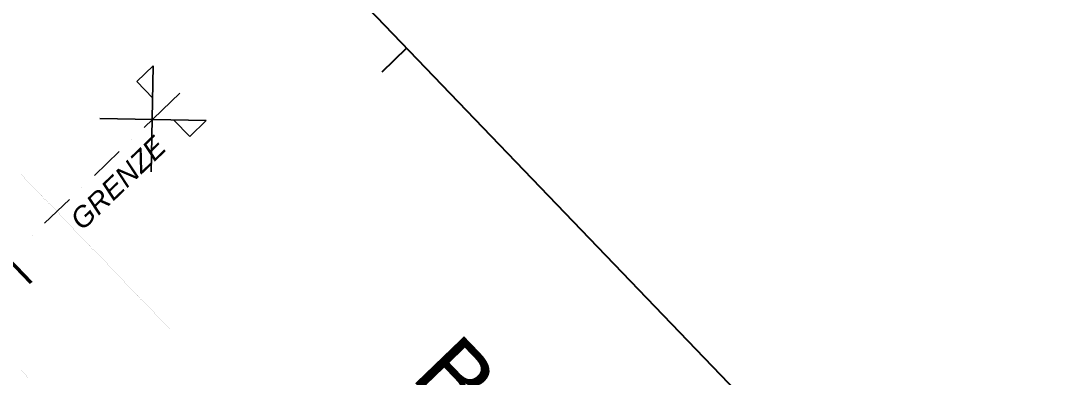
# Model space of a CAD drawing. Header units: metres. Extents: x 2687650.8 to 2687727.1, y 1234407.3 to 1234484.3.
# Drawn here: x 2687709.15 to 2687716.72, y 1234451.56 to 1234454.18 of the extents above; entities that cross this region are included whole.
import ezdxf

# ---------------------------------------------------------------- set-up
doc = ezdxf.new("R2010")
doc.units = ezdxf.units.M
doc.layers.add('PDF__Parzellengrenze', color=7, linetype='Continuous', true_color=0x7f7f7f)
doc.layers.add('PDF_E_Schnitte_1_50', color=7, linetype='Continuous', true_color=0x7f7f7f)
for name, color, linetype in [('PDF_A__RAND', 7, 'Continuous'), ('PDF_Ebene 2', 7, 'Continuous'), ('PDF_Text', 7, 'Continuous')]:
    doc.layers.add(name, color=color, linetype=linetype)
doc.styles.add('PDF Arial', font='arial.ttf')
doc.styles.add('PDF Arial Italic', font='')
doc.styles.get('PDF Arial Italic').set_extended_font_data('Arial', italic=True)

# ---------------------------------------------------------------- blocks, each defined once
blk = doc.blocks.new('A$C1c84ec86')
at = {"layer": 'PDF__Parzellengrenze', "lineweight": 18}
for points in [[(4097.09, 4295), (4080.16, 4295), (4080.16, 4311.73), (4135.4, 4256.48), (4080.16, 4311.73), (4080.16, 4295)], [(4136.25, 4311.73), (4081.01, 4256.48)], [(4119.53, 4295), (4136.25, 4295)]]:
    blk.add_lwpolyline(points, close=True, dxfattribs=at)
for points in [[(4108.31, 4275.32), (4108.31, 4311.73)], [(4136.25, 4311.73), (4136.25, 4295)], [(4108.31, 4262.62), (4108.31, 4262.62)], [(4108.31, 4224.52), (4108.31, 4249.92)], [(4108.31, 4211.82), (4108.31, 4211.82)], [(4108.31, 4173.72), (4108.31, 4199.12)], [(4108.31, 4161.02), (4108.31, 4161.02)]]:
    blk.add_lwpolyline(points, dxfattribs=at)
at = {"layer": 'PDF_A__RAND', "lineweight": 25}
for points in [[(6283.01, 4455.03), (6300.16, 4455.03), (0, 4455.03), (0, 0), (6300.16, 0), (6300.16, 4455.03), (6300.16, 4430.05)], [(4200.18, 4430.05), (4200.18, 4455.03)]]:
    blk.add_lwpolyline(points, dxfattribs=at)
at = {"layer": 'PDF_E_Schnitte_1_50', "lineweight": 18}
blk.add_lwpolyline([(4095.19, 4136.25), (4133.08, 4136.25)], dxfattribs=at)
at = {"layer": 'PDF_E_Schnitte_1_50', "color": 7, "lineweight": 50}
blk.add_lwpolyline([(3882.25, 3332.12), (3882.25, 4136.25), (4133.08, 4136.25)], dxfattribs=at)
at = {"layer": 'PDF_Ebene 2', "lineweight": 20}
for points in [[(4070.63, 4186.21), (4070.63, 4186.21)], [(4071.48, 4186.21), (4071.48, 4186.21)], [(4072.54, 4186.21), (4072.54, 4186.21)], [(4073.6, 4186.21), (4073.6, 4186.21)], [(4074.44, 4186.21), (4074.44, 4186.21)], [(4075.5, 4186.21), (4075.5, 4186.21)], [(4076.56, 4186.21), (4076.56, 4186.21)], [(4077.62, 4186.21), (4077.62, 4186.21)], [(4078.47, 4186.21), (4078.47, 4186.21)], [(4079.52, 4186.21), (4079.52, 4186.21)], [(4080.58, 4186.21), (4080.58, 4186.21)], [(4081.64, 4186.21), (4081.64, 4186.21)], [(4082.49, 4186.21), (4082.49, 4186.21)], [(4083.55, 4186.21), (4083.55, 4186.21)], [(4084.6, 4186.21), (4084.6, 4186.21)], [(4085.45, 4186.21), (4085.45, 4186.21)], [(4086.51, 4186.21), (4086.51, 4186.21)], [(4087.57, 4186.21), (4087.57, 4186.21)], [(4088.63, 4186.21), (4088.63, 4186.21)], [(4089.47, 4186.21), (4089.47, 4186.21)], [(4090.53, 4186.21), (4090.53, 4186.21)], [(4091.59, 4186.21), (4091.59, 4186.21)], [(4092.44, 4186.21), (4092.44, 4186.21)], [(4093.49, 4186.21), (4093.49, 4186.21)], [(4094.55, 4186.21), (4094.55, 4186.21)], [(4095.61, 4186.21), (4095.61, 4186.21)], [(4096.46, 4186.21), (4096.46, 4186.21)], [(4097.52, 4186.21), (4097.52, 4186.21)], [(4098.57, 4186.21), (4098.57, 4186.21)], [(4099.63, 4186.21), (4099.63, 4186.21)], [(4100.48, 4186.21), (4100.48, 4186.21)], [(4101.54, 4186.21), (4101.54, 4186.21)], [(4102.6, 4186.21), (4102.6, 4186.21)], [(4103.44, 4186.21), (4103.44, 4186.21)], [(4104.5, 4186.21), (4104.5, 4186.21)], [(4105.56, 4186.21), (4105.56, 4186.21)], [(4106.62, 4186.21), (4106.62, 4186.21)], [(4107.46, 4186.21), (4107.46, 4186.21)], [(4108.52, 4186.21), (4108.52, 4186.21)], [(4109.58, 4186.21), (4109.58, 4186.21)], [(4110.64, 4186.21), (4110.64, 4186.21)], [(4111.49, 4186.21), (4111.49, 4186.21)], [(4112.54, 4186.21), (4112.54, 4186.21)], [(4113.6, 4186.21), (4113.6, 4186.21)], [(4114.45, 4186.21), (4114.45, 4186.21)], [(4115.51, 4186.21), (4115.51, 4186.21)], [(4116.57, 4186.21), (4116.57, 4186.21)], [(4117.62, 4186.21), (4117.62, 4186.21)], [(4118.47, 4186.21), (4118.47, 4186.21)], [(4119.53, 4186.21), (4119.53, 4186.21)], [(4120.59, 4186.21), (4120.59, 4186.21)], [(4121.65, 4186.21), (4121.65, 4186.21)], [(4122.49, 4186.21), (4122.49, 4186.21)], [(4123.55, 4186.21), (4123.55, 4186.21)], [(4124.61, 4186.21), (4124.61, 4186.21)], [(4125.46, 4186.21), (4125.46, 4186.21)], [(4126.51, 4186.21), (4126.51, 4186.21)], [(4127.57, 4186.21), (4127.57, 4186.21)], [(4128.63, 4186.21), (4128.63, 4186.21)], [(4129.48, 4186.21), (4129.48, 4186.21)], [(4130.54, 4186.21), (4130.54, 4186.21)], [(4131.59, 4186.21), (4131.59, 4186.21)], [(4132.44, 4186.21), (4132.44, 4186.21)], [(4133.5, 4186.21), (4133.5, 4186.21)], [(4134.56, 4186.21), (4134.56, 4186.21)], [(4135.62, 4186.21), (4135.62, 4186.21)], [(4136.46, 4186.21), (4136.46, 4186.21)], [(4137.52, 4186.21), (4137.52, 4186.21)], [(4138.58, 4186.21), (4138.58, 4186.21)], [(4139.64, 4186.21), (4139.64, 4186.21)], [(4140.48, 4186.21), (4140.48, 4186.21)], [(4141.54, 4186.21), (4141.54, 4186.21)], [(4142.6, 4186.21), (4142.6, 4186.21)], [(4143.45, 4186.21), (4143.45, 4186.21)], [(4144.51, 4186.21), (4144.51, 4186.21)], [(4145.56, 4186.21), (4145.56, 4186.21)], [(4146.62, 4186.21), (4146.62, 4186.21)], [(4147.47, 4186.21), (4147.47, 4186.21)], [(4148.53, 4186.21), (4148.53, 4186.21)], [(4149.59, 4186.21), (4149.59, 4186.21)], [(4150.64, 4186.21), (4150.64, 4186.21)], [(4151.49, 4186.21), (4151.49, 4186.21)], [(4152.55, 4186.21), (4152.55, 4186.21)], [(4153.61, 4186.21), (4153.61, 4186.21)], [(4154.45, 4186.21), (4154.45, 4186.21)], [(4155.51, 4186.21), (4155.51, 4186.21)], [(4156.57, 4186.21), (4156.57, 4186.21)], [(4157.63, 4186.21), (4157.63, 4186.21)], [(4158.48, 4186.21), (4158.48, 4186.21)], [(4159.54, 4186.21), (4159.54, 4186.21)], [(4160.59, 4186.21), (4160.59, 4186.21)], [(4161.65, 4186.21), (4161.65, 4186.21)], [(4162.5, 4186.21), (4162.5, 4186.21)], [(4163.56, 4186.21), (4163.56, 4186.21)], [(4164.62, 4186.21), (4164.62, 4186.21)], [(4165.46, 4186.21), (4165.46, 4186.21)], [(4166.52, 4186.21), (4166.52, 4186.21)], [(4167.58, 4186.21), (4167.58, 4186.21)], [(4168.64, 4186.21), (4168.64, 4186.21)], [(4169.48, 4186.21), (4169.48, 4186.21)], [(4170.54, 4186.21), (4170.54, 4186.21)], [(4171.6, 4186.21), (4171.6, 4186.21)], [(4172.45, 4186.21), (4172.45, 4186.21)], [(4173.51, 4186.21), (4173.51, 4186.21)], [(4174.56, 4186.21), (4174.56, 4186.21)], [(4175.62, 4186.21), (4175.62, 4186.21)], [(4176.47, 4186.21), (4176.47, 4186.21)], [(4177.53, 4186.21), (4177.53, 4186.21)], [(4178.59, 4186.21), (4178.59, 4186.21)], [(4179.64, 4186.21), (4179.64, 4186.21)], [(4180.49, 4186.21), (4180.49, 4186.21)], [(4181.55, 4186.21), (4181.55, 4186.21)], [(4182.61, 4186.21), (4182.61, 4186.21)], [(4183.45, 4186.21), (4183.45, 4186.21)], [(4184.51, 4186.21), (4184.51, 4186.21)], [(4185.57, 4186.21), (4185.57, 4186.21)], [(4186.63, 4186.21), (4186.63, 4186.21)], [(4187.48, 4186.21), (4187.48, 4186.21)], [(4188.53, 4186.21), (4188.53, 4186.21)], [(4189.59, 4186.21), (4189.59, 4186.21)], [(4190.65, 4186.21), (4190.65, 4186.21)], [(4191.5, 4186.21), (4191.5, 4186.21)], [(4192.56, 4186.21), (4192.56, 4186.21)], [(4193.61, 4186.21), (4193.61, 4186.21)], [(4194.46, 4186.21), (4194.46, 4186.21)], [(4195.52, 4186.21), (4195.52, 4186.21)], [(4196.58, 4186.21), (4196.58, 4186.21)], [(4197.64, 4186.21), (4197.64, 4186.21)], [(4198.48, 4186.21), (4198.48, 4186.21)], [(4199.54, 4186.21), (4199.54, 4186.21)], [(4200.6, 4186.21), (4200.6, 4186.21)], [(4201.66, 4186.21), (4201.66, 4186.21)], [(4202.5, 4186.21), (4202.5, 4186.21)], [(4203.56, 4186.21), (4203.56, 4186.21)], [(4204.62, 4186.21), (4204.62, 4186.21)], [(4205.47, 4186.21), (4205.47, 4186.21)], [(4206.53, 4186.21), (4206.53, 4186.21)], [(4207.58, 4186.21), (4207.58, 4186.21)], [(4208.64, 4186.21), (4208.64, 4186.21)], [(4209.49, 4186.21), (4209.49, 4186.21)], [(4210.55, 4186.21), (4210.55, 4186.21)], [(4211.61, 4186.21), (4211.61, 4186.21)], [(4212.45, 4186.21), (4212.45, 4186.21)], [(4213.51, 4186.21), (4213.51, 4186.21)], [(4214.57, 4186.21), (4214.57, 4186.21)], [(4215.63, 4186.21), (4215.63, 4186.21)], [(4216.47, 4186.21), (4216.47, 4186.21)], [(4217.53, 4186.21), (4217.53, 4186.21)], [(4218.59, 4186.21), (4218.59, 4186.21)], [(4219.65, 4186.21), (4219.65, 4186.21)], [(4220.5, 4186.21), (4220.5, 4186.21)], [(4221.55, 4186.21), (4221.55, 4186.21)], [(4222.61, 4186.21), (4222.61, 4186.21)], [(4223.46, 4186.21), (4223.46, 4186.21)], [(4224.52, 4186.21), (4224.52, 4186.21)], [(4225.58, 4186.21), (4225.58, 4186.21)], [(4226.63, 4186.21), (4226.63, 4186.21)], [(4227.48, 4186.21), (4227.48, 4186.21)], [(4174.56, 4086.3), (4174.56, 4086.3)], [(4175.62, 4086.3), (4175.62, 4086.3)], [(4176.47, 4086.3), (4176.47, 4086.3)], [(4177.53, 4086.3), (4177.53, 4086.3)], [(4178.59, 4086.3), (4178.59, 4086.3)], [(4179.64, 4086.3), (4179.64, 4086.3)], [(4180.49, 4086.3), (4180.49, 4086.3)], [(4181.55, 4086.3), (4181.55, 4086.3)]]:
    blk.add_lwpolyline(points, dxfattribs=at)
at = {"layer": 'PDF_Text', "insert": (4376.5, 4287.97), "char_height": 50.0002, "attachment_point": 7, "style": 'PDF Arial'}
blk.add_mtext('Bodenaufbau 1:20', dxfattribs=at)
at = {"layer": 'PDF_Text', "color": 8, "true_color": 0x7f7f7f, "insert": (4132.05, 4189.59), "char_height": 15.003, "attachment_point": 7, "rotation": 90, "style": 'PDF Arial Italic'}
blk.add_mtext('GRENZE', dxfattribs=at)

msp = doc.modelspace()

# ---------------------------------------------------------------- block references
at = {"xscale": 0.01, "yscale": 0.01, "zscale": 0.01, "rotation": 313.8734409291175}
msp.add_blockref('A$C1c84ec86', (2687650.7677, 1234453.3784), dxfattribs=at)

doc.saveas('drawing.dxf')
